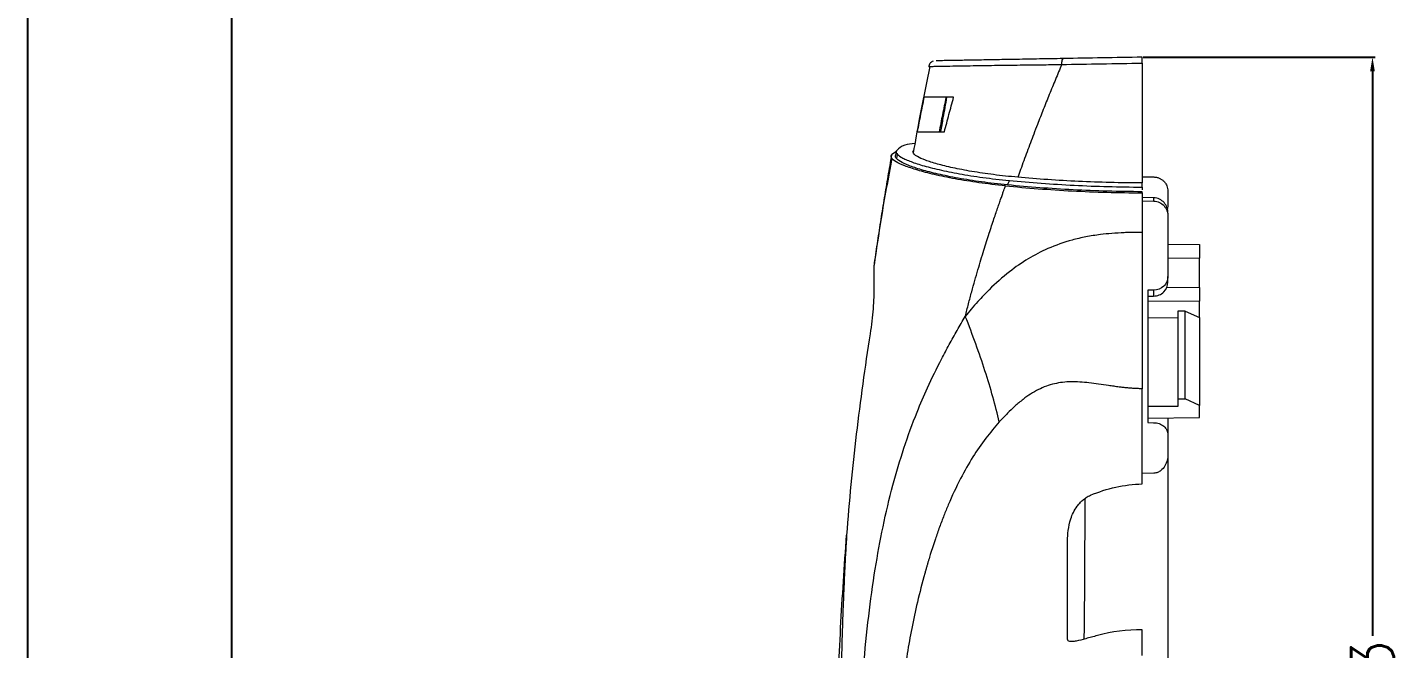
# Model space of a CAD drawing. Header units: inches. Extents: x 1424 to 4050, y 1126 to 1517.
# Drawn here: x 2415.6 to 2511.9, y 1373.9 to 1417.5 of the extents above; entities that cross this region are included whole.
import ezdxf

# ---------------------------------------------------------------- set-up
doc = ezdxf.new("R2010")
doc.units = ezdxf.units.IN
doc.header["$LTSCALE"] = 15
doc.styles.get("Standard").update_dxf_attribs({"font": 'txt', "bigfont": 'gbcbig.shx'})
doc.dimstyles.new('3', dxfattribs={"dimtxt": 3, "dimasz": 1, "dimexe": 0.18, "dimexo": 0.0625, "dimgap": 0.09, "dimtad": 0, "dimdsep": 46, "dimtxsty": 'Standard', "dimcen": 1, "dimclrd": 3, "dimclre": 3, "dimadec": 0, "dimazin": 2, "dimtfac": 1, "dimtofl": 0, "dimtmove": 0, "dimatfit": 3, "dimfxl": 1, "dimtolj": 1, "dimtzin": 0, "dimarcsym": 0})

# ---------------------------------------------------------------- blocks, each defined once
blk = doc.blocks.new('*D187')
at = {"color": 3, "lineweight": -2}
for p, q in [((2493.872, 1415.401), (2510.145, 1415.401)), ((2509.965, 1414.401), (2509.965, 1374.827)), ((2509.965, 1323.073), (2509.965, 1362.647)), ((2493.872, 1322.073), (2510.145, 1322.073))]:
    blk.add_line(p, q, dxfattribs=at)
at = {"color": 3}
for points in [[(2509.798, 1414.401), (2510.132, 1414.401), (2509.965, 1415.401)], [(2509.798, 1323.073), (2510.132, 1323.073), (2509.965, 1322.073)]]:
    blk.add_solid(points, dxfattribs=at)
at = {"layer": 'Defpoints', "color": 0}
for p in [(2493.809, 1415.401), (2509.965, 1415.401), (2493.809, 1322.073)]:
    blk.add_point(p, dxfattribs=at)
at = {"color": 0, "insert": (2509.965, 1368.737), "char_height": 3, "attachment_point": 5, "rotation": 90}
blk.add_mtext('\\A1;93.33', dxfattribs=at)

msp = doc.modelspace()

# ---------------------------------------------------------------- linework, layer by layer
for p, q in [((2415.629, 1517.014), (2415.629, 1125.657)), ((2429.951, 1507.696), (2429.951, 1134.975))]:
    msp.add_line(p, q)
at = {"color": 7, "linetype": 'Continuous', "lineweight": 15}
for p, q in [((2476.6, 1408.812), (2476.234, 1408.556)), ((2476.628, 1408.608), (2476.573, 1408.306)), ((2493.809, 1407.015), (2494.631, 1407)), ((2493.809, 1406.294), (2493.809, 1406.58)), ((2493.809, 1406.294), (2493.809, 1406.092)), ((2493.809, 1405.891), (2493.809, 1405.969)), ((2494.631, 1405.542), (2493.809, 1405.561)), ((2493.809, 1405.32), (2494.631, 1405.308)), ((2494.631, 1405.308), (2494.631, 1405.542)), ((2495.618, 1405.994), (2495.618, 1405.06)), ((2495.618, 1402.289), (2497.829, 1402.27)), ((2497.829, 1402.27), (2497.829, 1401.303)), ((2497.829, 1401.303), (2495.618, 1401.284)), ((2497.829, 1399.255), (2497.829, 1401.303)), ((2495.618, 1399.617), (2495.618, 1400.019)), ((2494.613, 1399.064), (2494.211, 1399.067)), ((2494.211, 1398.646), (2494.613, 1398.649)), ((2494.613, 1399.064), (2494.613, 1398.649)), ((2495.538, 1399.275), (2497.829, 1399.255)), ((2497.829, 1399.255), (2497.829, 1398.288)), ((2497.829, 1398.288), (2494.211, 1398.257)), ((2496.322, 1397.583), (2496.322, 1391.433)), ((2496.824, 1397.579), (2496.322, 1397.583)), ((2496.824, 1391.437), (2496.824, 1397.579)), ((2496.824, 1397.579), (2497.829, 1397.146)), ((2497.829, 1397.146), (2497.829, 1398.288)), ((2494.211, 1397.136), (2496.322, 1397.112)), ((2497.829, 1397.146), (2497.829, 1390.973)), ((2496.322, 1390.911), (2494.211, 1390.903)), ((2496.322, 1391.433), (2496.824, 1391.437)), ((2496.322, 1391.433), (2496.322, 1390.911)), ((2497.829, 1390.973), (2496.824, 1391.437)), ((2497.829, 1390.133), (2497.829, 1390.973)), ((2494.211, 1390.09), (2497.829, 1390.133)), ((2494.211, 1389.772), (2494.613, 1389.769)), ((2495.618, 1390.107), (2495.618, 1389.054)), ((2494.631, 1386.227), (2493.809, 1386.202))]:
    msp.add_line(p, q, dxfattribs=at)
for points, knots in [([(2478.922, 1414.753), (2478.669, 1413.523), (2478.253, 1411.51), (2477.894, 1409.487), (2477.754, 1408.699)], [0, 0, 0, 0, 0.610723, 1, 1, 1, 1]), ([(2479.15, 1415.117), (2479.109, 1415.098), (2479.025, 1415.06), (2478.927, 1414.963), (2478.856, 1414.848), (2478.836, 1414.763), (2478.826, 1414.722)], [0, 0, 0, 0, 0.254389, 0.511916, 0.763164, 1, 1, 1, 1]), ([(2478.859, 1414.741), (2478.849, 1414.742), (2478.826, 1414.744), (2478.9, 1414.748), (2478.94, 1414.749)], [0, 0, 0, 0, 0.453734, 1, 1, 1, 1]), ([(2488.284, 1415.304), (2487.999, 1415.299), (2487.43, 1415.289), (2486.601, 1415.275), (2485.797, 1415.261), (2485.064, 1415.248), (2484.403, 1415.237), (2483.81, 1415.226), (2483.246, 1415.216), (2482.653, 1415.206), (2482.046, 1415.195), (2481.464, 1415.185), (2480.972, 1415.177), (2480.561, 1415.17), (2480.216, 1415.163), (2479.925, 1415.158), (2479.689, 1415.154), (2479.513, 1415.151), (2479.397, 1415.149), (2479.375, 1415.149), (2479.367, 1415.149)], [0, 0, 0, 0, 0.060217, 0.120136, 0.18008, 0.240373, 0.290383, 0.340217, 0.39007, 0.440136, 0.506721, 0.573051, 0.634419, 0.690711, 0.747218, 0.803044, 0.858598, 0.91415, 0.969971, 1, 1, 1, 1]), ([(2488.169, 1414.889), (2488.023, 1414.538), (2487.73, 1413.839), (2487.3, 1412.787), (2486.878, 1411.736), (2486.515, 1410.808), (2486.134, 1409.819), (2485.737, 1408.765), (2485.369, 1407.756), (2485.157, 1407.159), (2485.094, 1406.981)], [0, 0, 0, 0, 0.134278, 0.268193, 0.401732, 0.534886, 0.62036, 0.776167, 0.933265, 1, 1, 1, 1]), ([(2488.169, 1414.889), (2488.172, 1414.994), (2488.185, 1415.107), (2488.228, 1415.264), (2488.258, 1415.304), (2488.284, 1415.304)], [0, 0, 0, 0, 0.5, 0.5, 1, 1, 1, 1]), ([(2493.809, 1414.988), (2493.809, 1415.104), (2493.809, 1415.209), (2493.809, 1415.359), (2493.809, 1415.401), (2493.809, 1415.401)], [0, 0, 0, 0, 0.5, 0.5, 1, 1, 1, 1]), ([(2478.509, 1412.59), (2478.428, 1412.189), (2478.348, 1411.787), (2478.269, 1411.385), (2478.19, 1410.983), (2478.112, 1410.581), (2478.035, 1410.178)], [0, 0, 0, 0, 0.001229078, 0.001229078, 0.001229078, 0.002458189, 0.002458189, 0.002458189, 0.002458189]), ([(2480.588, 1412.59), (2480.02, 1412.59), (2479.565, 1412.59), (2479.044, 1412.59), (2478.897, 1412.59), (2478.658, 1412.59), (2478.569, 1412.59), (2478.509, 1412.59)], [0, 0, 0, 0, 0.5, 0.5, 0.75, 0.75, 1, 1, 1, 1]), ([(2480.056, 1412.59), (2479.973, 1412.184), (2479.891, 1411.778), (2479.81, 1411.372), (2479.728, 1410.965), (2479.648, 1410.558), (2479.57, 1410.151)], [0, 0, 0, 0, 0.00124341, 0.00124341, 0.00124341, 0.002486856, 0.002486856, 0.002486856, 0.002486856]), ([(2480.098, 1412.59), (2480.012, 1412.113), (2479.866, 1411.31), (2479.726, 1410.505), (2479.668, 1410.178)], [0, 0, 0, 0, 0.5937062, 1, 1, 1, 1]), ([(2479.943, 1410.178), (2480.048, 1410.581), (2480.154, 1410.983), (2480.261, 1411.385), (2480.369, 1411.787), (2480.478, 1412.189), (2480.588, 1412.59)], [0, 0, 0, 0, 0.001248354, 0.001248354, 0.001248354, 0.002496755, 0.002496755, 0.002496755, 0.002496755]), ([(2478.035, 1410.178), (2478.082, 1410.178), (2478.157, 1410.178), (2478.365, 1410.178), (2478.498, 1410.178), (2478.819, 1410.178), (2479.007, 1410.178), (2479.436, 1410.178), (2479.676, 1410.178), (2479.943, 1410.178)], [0, 0, 0, 0, 0.25, 0.25, 0.5, 0.5, 0.75, 0.75, 1, 1, 1, 1]), ([(2477.87, 1409.34), (2477.616, 1409.319), (2477.018, 1409.27), (2476.749, 1409.012), (2476.594, 1408.864)], [0, 0, 0, 0, 0.425905, 1, 1, 1, 1]), ([(2476.261, 1408.313), (2475.996, 1406.907), (2475.527, 1404.414), (2475.168, 1401.901), (2475.012, 1400.807)], [0, 0, 0, 0, 0.564286, 1, 1, 1, 1]), ([(2476.234, 1408.556), (2476.147, 1408.058), (2475.973, 1407.057), (2475.722, 1405.55), (2475.479, 1404.034), (2475.244, 1402.509), (2475.095, 1401.489), (2475.021, 1400.978)], [0, 0, 0, 0, 0.197795, 0.396808, 0.596923, 0.798029, 1, 1, 1, 1]), ([(2484.227, 1406.379), (2483.573, 1406.444), (2482.953, 1406.519), (2481.776, 1406.683), (2481.22, 1406.773), (2480.434, 1406.916), (2480.181, 1406.966), (2479.699, 1407.065), (2479.469, 1407.116), (2478.813, 1407.269), (2478.419, 1407.372), (2477.892, 1407.528), (2477.728, 1407.58), (2477.424, 1407.683), (2477.286, 1407.734), (2476.906, 1407.883), (2476.703, 1407.979), (2476.394, 1408.163), (2476.289, 1408.251), (2476.185, 1408.414), (2476.183, 1408.488), (2476.234, 1408.556)], [0, 0, 0, 0, 0.125, 0.125, 0.25, 0.25, 0.3125, 0.3125, 0.375, 0.375, 0.5, 0.5, 0.5625, 0.5625, 0.625, 0.625, 0.75, 0.75, 0.875, 0.875, 1, 1, 1, 1]), ([(2484.37, 1406.442), (2483.73, 1406.505), (2483.124, 1406.577), (2481.973, 1406.736), (2481.429, 1406.823), (2480.659, 1406.962), (2480.411, 1407.01), (2479.939, 1407.106), (2479.714, 1407.155), (2479.069, 1407.302), (2478.682, 1407.402), (2478.165, 1407.554), (2478.004, 1407.604), (2477.709, 1407.704), (2477.574, 1407.753), (2477.204, 1407.898), (2477.006, 1407.992), (2476.703, 1408.171), (2476.599, 1408.257), (2476.493, 1408.415), (2476.49, 1408.488), (2476.539, 1408.555)], [0, 0, 0, 0, 0.125, 0.125, 0.25, 0.25, 0.3125, 0.3125, 0.375, 0.375, 0.5, 0.5, 0.5625, 0.5625, 0.625, 0.625, 0.75, 0.75, 0.875, 0.875, 1, 1, 1, 1]), ([(2476.539, 1408.555), (2476.543, 1408.576), (2476.552, 1408.628), (2476.566, 1408.709), (2476.581, 1408.79), (2476.59, 1408.842), (2476.594, 1408.864)], [0, 0, 0, 0, 0.208161, 0.498888, 0.791056, 1, 1, 1, 1]), ([(2476.594, 1408.864), (2476.543, 1408.797), (2476.545, 1408.725), (2476.649, 1408.568), (2476.751, 1408.483), (2476.978, 1408.349), (2477.067, 1408.302), (2477.269, 1408.208), (2477.381, 1408.16), (2477.754, 1408.015), (2478.048, 1407.915), (2478.564, 1407.765), (2478.749, 1407.715), (2479.143, 1407.613), (2479.352, 1407.563), (2480.006, 1407.414), (2480.481, 1407.318), (2481.249, 1407.181), (2481.515, 1407.136), (2482.067, 1407.049), (2482.354, 1407.007), (2483.236, 1406.887), (2483.853, 1406.815), (2484.499, 1406.753)], [0, 0, 0, 0, 0.125, 0.125, 0.25, 0.25, 0.3125, 0.3125, 0.375, 0.375, 0.5, 0.5, 0.5625, 0.5625, 0.625, 0.625, 0.75, 0.75, 0.8125, 0.8125, 0.875, 0.875, 1, 1, 1, 1]), ([(2485.094, 1406.981), (2484.496, 1407.034), (2483.929, 1407.096), (2482.854, 1407.233), (2482.346, 1407.308), (2481.628, 1407.429), (2481.396, 1407.471), (2480.95, 1407.557), (2480.738, 1407.6), (2480.133, 1407.731), (2479.771, 1407.82), (2479.127, 1408), (2478.844, 1408.09), (2478.379, 1408.264), (2478.192, 1408.348), (2477.98, 1408.47), (2477.921, 1408.509), (2477.826, 1408.586), (2477.79, 1408.624), (2477.718, 1408.733), (2477.719, 1408.8), (2477.767, 1408.861)], [0, 0, 0, 0, 0.125, 0.125, 0.25, 0.25, 0.3125, 0.3125, 0.375, 0.375, 0.5, 0.5, 0.625, 0.625, 0.75, 0.75, 0.8125, 0.8125, 0.875, 0.875, 1, 1, 1, 1]), ([(2481.407, 1397.222), (2481.482, 1397.518), (2481.629, 1398.094), (2481.853, 1398.934), (2482.074, 1399.729), (2482.289, 1400.479), (2482.498, 1401.185), (2482.699, 1401.846), (2482.892, 1402.463), (2483.076, 1403.035), (2483.249, 1403.564), (2483.411, 1404.049), (2483.56, 1404.49), (2483.697, 1404.888), (2483.821, 1405.243), (2483.931, 1405.554), (2484.026, 1405.822), (2484.106, 1406.046), (2484.172, 1406.227), (2484.211, 1406.333), (2484.227, 1406.379)], [0, 0, 0, 0, 0.0954781, 0.1862911, 0.2724312, 0.3538933, 0.4306709, 0.5027575, 0.5701519, 0.632854, 0.69086, 0.7441628, 0.7927535, 0.8366212, 0.8757537, 0.9101388, 0.9397652, 0.9646231, 0.9847037, 1, 1, 1, 1]), ([(2484.227, 1406.379), (2484.98, 1406.305), (2485.746, 1406.237), (2487.309, 1406.118), (2488.108, 1406.066), (2490.52, 1405.94), (2492.152, 1405.895), (2493.809, 1405.891)], [0, 0, 0, 0, 0.25, 0.25, 0.5, 0.5, 1, 1, 1, 1]), ([(2484.37, 1406.442), (2484.379, 1406.464), (2484.399, 1406.517), (2484.435, 1406.598), (2484.471, 1406.679), (2484.491, 1406.731), (2484.499, 1406.753)], [0, 0, 0, 0, 0.210417, 0.501318, 0.792892, 1, 1, 1, 1]), ([(2493.809, 1405.969), (2492.995, 1405.97), (2492.185, 1405.982), (2490.57, 1406.026), (2489.768, 1406.057), (2488.183, 1406.139), (2487.399, 1406.189), (2485.863, 1406.304), (2485.11, 1406.37), (2484.37, 1406.442)], [0, 0, 0, 0, 0.25, 0.25, 0.5, 0.5, 0.75, 0.75, 1, 1, 1, 1]), ([(2484.499, 1406.753), (2485.23, 1406.682), (2485.975, 1406.619), (2487.495, 1406.507), (2488.267, 1406.459), (2489.83, 1406.38), (2490.622, 1406.349), (2492.209, 1406.308), (2493.007, 1406.296), (2493.809, 1406.294)], [0, 0, 0, 0, 0.25, 0.25, 0.5, 0.5, 0.75, 0.75, 1, 1, 1, 1]), ([(2493.809, 1406.58), (2493.06, 1406.582), (2492.314, 1406.592), (2490.829, 1406.628), (2490.088, 1406.655), (2488.626, 1406.724), (2487.902, 1406.766), (2486.479, 1406.864), (2485.78, 1406.919), (2485.094, 1406.981)], [0, 0, 0, 0, 0.25, 0.25, 0.5, 0.5, 0.75, 0.75, 1, 1, 1, 1]), ([(2494.631, 1407), (2494.661, 1406.999), (2494.723, 1406.996), (2494.816, 1406.981), (2494.908, 1406.958), (2494.999, 1406.925), (2495.089, 1406.882), (2495.175, 1406.83), (2495.257, 1406.769), (2495.333, 1406.698), (2495.408, 1406.613), (2495.483, 1406.504), (2495.552, 1406.364), (2495.607, 1406.191), (2495.614, 1406.062), (2495.618, 1405.994)], [0, 0, 0, 0, 0.058814, 0.118698, 0.179655, 0.24169, 0.304807, 0.369009, 0.434299, 0.500682, 0.568997, 0.653097, 0.752974, 0.868614, 1, 1, 1, 1]), ([(2493.809, 1405.891), (2493.809, 1405.43), (2493.809, 1404.504), (2493.809, 1403.58), (2493.809, 1403.118)], [0, 0, 0, 0, 0.49897, 1, 1, 1, 1]), ([(2495.618, 1404.46), (2495.618, 1404.595), (2495.595, 1404.726), (2495.503, 1404.981), (2495.435, 1405.097), (2495.256, 1405.302), (2495.149, 1405.385), (2494.903, 1405.505), (2494.769, 1405.539), (2494.631, 1405.542)], [0, 0, 0, 0, 0.25, 0.25, 0.5, 0.5, 0.75, 0.75, 1, 1, 1, 1]), ([(2494.631, 1405.308), (2494.768, 1405.306), (2494.903, 1405.274), (2495.148, 1405.156), (2495.258, 1405.071), (2495.435, 1404.868), (2495.504, 1404.749), (2495.595, 1404.498), (2495.618, 1404.364), (2495.618, 1404.23)], [0, 0, 0, 0, 0.25, 0.25, 0.5, 0.5, 0.75, 0.75, 1, 1, 1, 1]), ([(2495.618, 1405.06), (2495.615, 1404.982), (2495.612, 1404.878), (2495.576, 1404.782), (2495.567, 1404.759)], [0, 0, 0, 0, 0.753229, 1, 1, 1, 1]), ([(2495.618, 1404.23), (2495.618, 1404.211), (2495.618, 1403.96), (2495.618, 1403.48), (2495.618, 1402.341), (2495.618, 1401.167), (2495.618, 1400.254), (2495.618, 1400.019)], [0.0619589, 0.0619589, 0.0619589, 0.0619589, 0.0646451, 0.098075, 0.1315049, 0.225798, 0.2585963, 0.2585963, 0.2585963, 0.2585963]), ([(2493.809, 1403.118), (2493.656, 1403.117), (2493.364, 1403.115), (2492.946, 1403.106), (2492.389, 1403.087), (2491.705, 1403.046), (2490.805, 1402.956), (2489.875, 1402.81), (2488.628, 1402.525), (2487.255, 1402.045), (2485.787, 1401.279), (2484.405, 1400.32), (2483.396, 1399.416), (2482.685, 1398.69), (2482.264, 1398.237), (2481.833, 1397.747), (2481.546, 1397.394), (2481.407, 1397.222)], [0, 0, 0, 0, 0.031591, 0.060467, 0.086632, 0.147001, 0.202626, 0.274471, 0.342851, 0.469787, 0.578172, 0.690251, 0.823424, 0.862631, 0.904209, 0.953633, 1, 1, 1, 1]), ([(2493.809, 1403.118), (2493.809, 1401.152), (2493.809, 1399.232), (2493.809, 1396.468), (2493.809, 1395.569), (2493.809, 1393.821), (2493.809, 1392.972), (2493.809, 1392.148)], [0, 0, 0, 0, 0.5, 0.5, 0.75, 0.75, 1, 1, 1, 1]), ([(2475.021, 1400.978), (2475.007, 1400.934), (2475, 1400.864), (2474.992, 1400.674), (2474.991, 1400.554), (2474.994, 1400.264), (2474.998, 1400.097), (2475.002, 1399.722), (2475.004, 1399.512), (2475.001, 1399.058), (2474.996, 1398.816), (2474.976, 1398.304), (2474.961, 1398.031), (2474.917, 1397.472), (2474.889, 1397.187), (2474.82, 1396.604), (2474.779, 1396.305), (2474.732, 1396.008)], [0, 0, 0, 0, 0.125, 0.125, 0.25, 0.25, 0.375, 0.375, 0.5, 0.5, 0.625, 0.625, 0.75, 0.75, 0.875, 0.875, 1, 1, 1, 1]), ([(2495.618, 1400.019), (2495.618, 1399.892), (2495.592, 1399.767), (2495.492, 1399.535), (2495.418, 1399.429), (2495.14, 1399.165), (2494.879, 1399.062), (2494.613, 1399.064)], [0, 0, 0, 0, 0.25, 0.25, 0.5, 0.5, 1, 1, 1, 1]), ([(2494.613, 1398.649), (2494.746, 1398.65), (2494.877, 1398.676), (2495.121, 1398.774), (2495.232, 1398.846), (2495.51, 1399.114), (2495.618, 1399.363), (2495.618, 1399.617)], [0, 0, 0, 0, 0.25, 0.25, 0.5, 0.5, 1, 1, 1, 1]), ([(2494.211, 1399.067), (2494.211, 1398.95), (2494.211, 1398.169), (2494.211, 1396.743), (2494.211, 1394.833), (2494.211, 1392.982), (2494.211, 1391.364), (2494.211, 1390.317), (2494.211, 1389.838), (2494.211, 1389.772)], [0.3035722, 0.3035722, 0.3035722, 0.3035722, 0.3200912, 0.4144047, 0.5087183, 0.6030186, 0.697319, 0.7674703, 0.7787217, 0.7787217, 0.7787217, 0.7787217]), ([(2478.281, 1335.514), (2478.214, 1335.601), (2478.078, 1335.776), (2477.884, 1336.048), (2477.696, 1336.328), (2477.513, 1336.617), (2477.337, 1336.914), (2477.167, 1337.221), (2477.003, 1337.536), (2476.844, 1337.859), (2476.691, 1338.192), (2476.543, 1338.533), (2476.401, 1338.882), (2476.265, 1339.24), (2476.133, 1339.607), (2475.89, 1340.328), (2475.563, 1341.456), (2475.195, 1343.047), (2474.876, 1344.774), (2474.575, 1346.843), (2474.311, 1349.305), (2474.1, 1352.21), (2473.956, 1355.737), (2473.89, 1359.491), (2473.893, 1363.368), (2473.939, 1366.103), (2474.001, 1368.012), (2474.048, 1369.11), (2474.108, 1370.247), (2474.184, 1371.426), (2474.333, 1373.417), (2474.597, 1376.118), (2475.186, 1380.393), (2476.18, 1385.228), (2477.549, 1389.444), (2478.8, 1392.342), (2479.567, 1393.911), (2480.275, 1395.244), (2480.829, 1396.241), (2481.215, 1396.896), (2481.407, 1397.222)], [0, 0, 0, 0, 0.005689, 0.011425, 0.01721, 0.023047, 0.02894, 0.03489, 0.0409, 0.046974, 0.053113, 0.05932, 0.065597, 0.071948, 0.078374, 0.084877, 0.109456, 0.13568, 0.163616, 0.193314, 0.234733, 0.280099, 0.329678, 0.399432, 0.455331, 0.511231, 0.52776, 0.5449, 0.562652, 0.581024, 0.600021, 0.655748, 0.707151, 0.799961, 0.883378, 0.912063, 0.946921, 0.964689, 0.982383, 1, 1, 1, 1]), ([(2483.792, 1389.823), (2483.523, 1390.964), (2483.187, 1392.164), (2482.388, 1394.645), (2481.925, 1395.925), (2481.407, 1397.222)], [0, 0, 0, 0, 0.5, 0.5, 1, 1, 1, 1]), ([(2474.732, 1396.008), (2474.363, 1393.665), (2474.038, 1391.317), (2473.484, 1386.611), (2473.254, 1384.252), (2473.081, 1381.886)], [0, 0, 0, 0, 0.5, 0.5, 1, 1, 1, 1]), ([(2493.809, 1392.148), (2493.722, 1392.15), (2493.547, 1392.154), (2493.282, 1392.167), (2493.015, 1392.186), (2492.746, 1392.209), (2492.474, 1392.237), (2492.17, 1392.273), (2491.831, 1392.319), (2491.348, 1392.389), (2490.763, 1392.478), (2490.091, 1392.567), (2489.448, 1392.626), (2488.83, 1392.643), (2488.041, 1392.596), (2487.264, 1392.417), (2486.525, 1392.096), (2485.98, 1391.784), (2485.431, 1391.392), (2484.89, 1390.937), (2484.333, 1390.408), (2483.981, 1390.027), (2483.792, 1389.823)], [0, 0, 0, 0, 0.023334, 0.046974, 0.070933, 0.095223, 0.119855, 0.144836, 0.178146, 0.213054, 0.278692, 0.341574, 0.401706, 0.459337, 0.514912, 0.622902, 0.678392, 0.73506, 0.793493, 0.860591, 0.925276, 1, 1, 1, 1]), ([(2493.809, 1385.473), (2493.809, 1386.439), (2493.809, 1387.49), (2493.809, 1389.729), (2493.809, 1390.916), (2493.809, 1392.148)], [0, 0, 0, 0, 0.5, 0.5, 1, 1, 1, 1]), ([(2494.613, 1389.769), (2494.747, 1389.768), (2494.879, 1389.745), (2495.124, 1389.659), (2495.236, 1389.597), (2495.42, 1389.444), (2495.494, 1389.352), (2495.592, 1389.157), (2495.618, 1389.052), (2495.618, 1388.946)], [0, 0, 0, 0, 0.25, 0.25, 0.5, 0.5, 0.75, 0.75, 1, 1, 1, 1]), ([(2495.618, 1388.946), (2495.618, 1388.874), (2495.618, 1388.401), (2495.618, 1387.935), (2495.618, 1387.547)], [0.82507124, 0.82507124, 0.82507124, 0.82507124, 0.83762159, 0.90699671, 0.90699671, 0.90699671, 0.90699671]), ([(2495.618, 1387.547), (2495.618, 1387.406), (2495.601, 1387.269), (2495.532, 1387.002), (2495.481, 1386.871), (2495.334, 1386.622), (2495.24, 1386.504), (2495.05, 1386.359), (2494.978, 1386.316), (2494.816, 1386.251), (2494.725, 1386.23), (2494.631, 1386.227)], [0, 0, 0, 0, 0.25, 0.25, 0.5, 0.5, 0.75, 0.75, 0.875, 0.875, 1, 1, 1, 1]), ([(2495.618, 1387.439), (2495.618, 1385.437), (2495.618, 1380.255), (2495.618, 1375.071), (2495.618, 1371.889)], [0, 0, 0, 0, 0.386358, 1, 1, 1, 1]), ([(2490.185, 1384.679), (2490.763, 1384.923), (2491.354, 1385.112), (2492.56, 1385.38), (2493.177, 1385.459), (2493.809, 1385.473)], [0, 0, 0, 0, 0.5, 0.5, 1, 1, 1, 1]), ([(2488.583, 1381.481), (2488.583, 1381.716), (2488.595, 1381.961), (2488.662, 1382.476), (2488.715, 1382.747), (2488.857, 1383.177), (2488.914, 1383.324), (2489.058, 1383.62), (2489.146, 1383.771), (2489.306, 1383.99), (2489.364, 1384.063), (2489.493, 1384.205), (2489.565, 1384.275), (2489.72, 1384.408), (2489.804, 1384.47), (2489.985, 1384.584), (2490.082, 1384.636), (2490.185, 1384.679)], [0, 0, 0, 0, 0.25, 0.25, 0.5, 0.5, 0.625, 0.625, 0.75, 0.75, 0.8125, 0.8125, 0.875, 0.875, 0.9375, 0.9375, 1, 1, 1, 1]), ([(2489.751, 1374.591), (2489.756, 1375.03), (2489.792, 1378.318), (2489.804, 1381.607), (2489.815, 1384.457)], [0, 0, 0, 0, 0.133497, 1, 1, 1, 1]), ([(2472.155, 1355.808), (2472.124, 1360.161), (2472.201, 1364.51), (2472.444, 1371.029), (2472.545, 1373.202), (2472.784, 1377.545), (2472.922, 1379.716), (2473.081, 1381.886)], [0, 0, 0, 0, 0.5, 0.5, 0.75, 0.75, 1, 1, 1, 1]), ([(2473.081, 1381.886), (2473.057, 1381.471), (2473.008, 1380.636), (2472.943, 1379.382), (2472.885, 1378.121), (2472.833, 1376.853), (2472.787, 1375.578), (2472.748, 1374.295), (2472.715, 1373.005), (2472.689, 1371.707), (2472.66, 1369.805), (2472.643, 1367.289), (2472.66, 1364.313), (2472.704, 1361.474), (2472.766, 1358.826), (2472.845, 1356.194), (2472.944, 1353.48), (2473.067, 1350.684), (2473.217, 1347.823), (2473.392, 1344.96), (2473.595, 1342.075), (2473.836, 1339.079), (2474.027, 1337.063), (2474.128, 1336.009)], [0, 0, 0, 0, 0.027549, 0.055287, 0.083202, 0.111292, 0.139559, 0.168002, 0.196623, 0.225422, 0.254397, 0.323203, 0.392706, 0.451786, 0.510487, 0.566296, 0.623237, 0.686375, 0.746913, 0.807542, 0.870442, 0.932253, 1, 1, 1, 1]), ([(2488.583, 1374.583), (2488.583, 1375.433), (2488.583, 1376.377), (2488.583, 1378.047), (2488.583, 1378.647), (2488.583, 1379.965), (2488.583, 1380.683), (2488.583, 1381.481)], [0, 0, 0, 0, 0.5, 0.5, 0.75, 0.75, 1, 1, 1, 1]), ([(2490.679, 1374.843), (2490.392, 1374.764), (2490.12, 1374.688), (2489.608, 1374.549), (2489.382, 1374.49), (2489.089, 1374.434), (2489.003, 1374.421), (2488.853, 1374.409), (2488.789, 1374.411), (2488.685, 1374.431), (2488.647, 1374.45), (2488.596, 1374.504), (2488.583, 1374.54), (2488.583, 1374.583)], [0, 0, 0, 0, 0.25, 0.25, 0.5, 0.5, 0.625, 0.625, 0.75, 0.75, 0.875, 0.875, 1, 1, 1, 1])]:
    msp.add_open_spline(points, degree=3, knots=knots, dxfattribs=at)
at = {"color": 8, "linetype": 'Continuous', "lineweight": 15}
for points, knots in [([(2478.94, 1414.749), (2478.963, 1414.751), (2479.026, 1414.755), (2479.273, 1414.763), (2479.645, 1414.771), (2480.168, 1414.781), (2480.875, 1414.793), (2481.715, 1414.806), (2482.568, 1414.82), (2483.42, 1414.833), (2484.243, 1414.844), (2485.062, 1414.854), (2485.945, 1414.864), (2486.98, 1414.876), (2487.755, 1414.884), (2488.169, 1414.889)], [0, 0, 0, 0, 0.047701, 0.132246, 0.203239, 0.288522, 0.393211, 0.484481, 0.568062, 0.64353, 0.712731, 0.773467, 0.837616, 0.913148, 1, 1, 1, 1]), ([(2483.792, 1389.823), (2483.467, 1389.446), (2482.8, 1388.673), (2481.892, 1387.34), (2481.01, 1385.776), (2480.365, 1384.383), (2479.896, 1383.238), (2479.594, 1382.442), (2479.273, 1381.529), (2479.045, 1380.822), (2478.893, 1380.328), (2478.834, 1380.132), (2478.774, 1379.93), (2478.714, 1379.723), (2478.673, 1379.583), (2478.653, 1379.51), (2478.65, 1379.503), (2478.643, 1379.476), (2478.614, 1379.375), (2478.399, 1378.607), (2478.05, 1377.248), (2477.645, 1375.371), (2477.32, 1373.554), (2477.08, 1371.819), (2476.907, 1370.122), (2476.788, 1368.499), (2476.706, 1366.905), (2476.655, 1365.534), (2476.618, 1364.385), (2476.583, 1363.441), (2476.544, 1362.525), (2476.498, 1361.642), (2476.444, 1360.724), (2476.391, 1359.827), (2476.332, 1358.793), (2476.274, 1357.645), (2476.226, 1356.447), (2476.201, 1355.35), (2476.202, 1354.418), (2476.227, 1353.561), (2476.27, 1352.801), (2476.331, 1352.102), (2476.431, 1351.264), (2476.586, 1350.278), (2476.842, 1349.185), (2477.112, 1348.334), (2477.322, 1347.755), (2477.431, 1347.47), (2477.484, 1347.336), (2477.508, 1347.275), (2477.519, 1347.248), (2477.524, 1347.235), (2477.526, 1347.23), (2477.527, 1347.227), (2477.528, 1347.226), (2477.528, 1347.226), (2477.528, 1347.225), (2477.53, 1347.221), (2477.535, 1347.207), (2477.558, 1347.151), (2477.745, 1346.692), (2477.939, 1346.235), (2478.136, 1345.814), (2478.145, 1345.796)], [0, 0, 0, 0, 0.031974, 0.06566, 0.103252, 0.147001, 0.164066, 0.182771, 0.2017, 0.226305, 0.23059, 0.234989, 0.239502, 0.24413, 0.248871, 0.248888, 0.249015, 0.249365, 0.250685, 0.255812, 0.300715, 0.341027, 0.379507, 0.419705, 0.454341, 0.49023, 0.52573, 0.558482, 0.579621, 0.600401, 0.619524, 0.638633, 0.657166, 0.678506, 0.696241, 0.723645, 0.752242, 0.773196, 0.793956, 0.812047, 0.828314, 0.843087, 0.857707, 0.883793, 0.909515, 0.935486, 0.948873, 0.955416, 0.958421, 0.959767, 0.960364, 0.960627, 0.960744, 0.960835, 0.960835, 0.960841, 0.960856, 0.960913, 0.961134, 0.962011, 0.965493, 0.998562, 1, 1, 1, 1])]:
    msp.add_open_spline(points, degree=3, knots=knots, dxfattribs=at)
at = {"color": 7, "linetype": 'Continuous', "lineweight": 15}
for points in [[(2488.169, 1414.889), (2490.01, 1414.921), (2491.909, 1414.955), (2493.809, 1414.988)], [(2493.809, 1415.401), (2491.948, 1415.368), (2490.088, 1415.336), (2488.284, 1415.304)], [(2493.809, 1414.988), (2493.809, 1412.181), (2493.809, 1409.377), (2493.809, 1406.58)], [(2495.618, 1404.46), (2495.618, 1404.422), (2495.618, 1404.346), (2495.618, 1404.269), (2495.618, 1404.23)], [(2493.809, 1375.25), (2492.743, 1375.238), (2491.697, 1375.123), (2490.679, 1374.843)], [(2493.809, 1373.449), (2493.809, 1374.016), (2493.809, 1374.618), (2493.809, 1375.25)]]:
    msp.add_open_spline(points, degree=3, dxfattribs=at)

# ---------------------------------------------------------------- dimensions: what is measured, and where the dimension line sits
dim = msp.add_linear_dim(base=(2509.965, 1415.401), p1=(2493.809, 1322.073), p2=(2493.809, 1415.401), angle=90, dimstyle='3')
dim.commit()
dim.dimension.update_dxf_attribs({"geometry": '*D187', "text_midpoint": (2509.965, 1368.737)})

doc.saveas('drawing.dxf')
